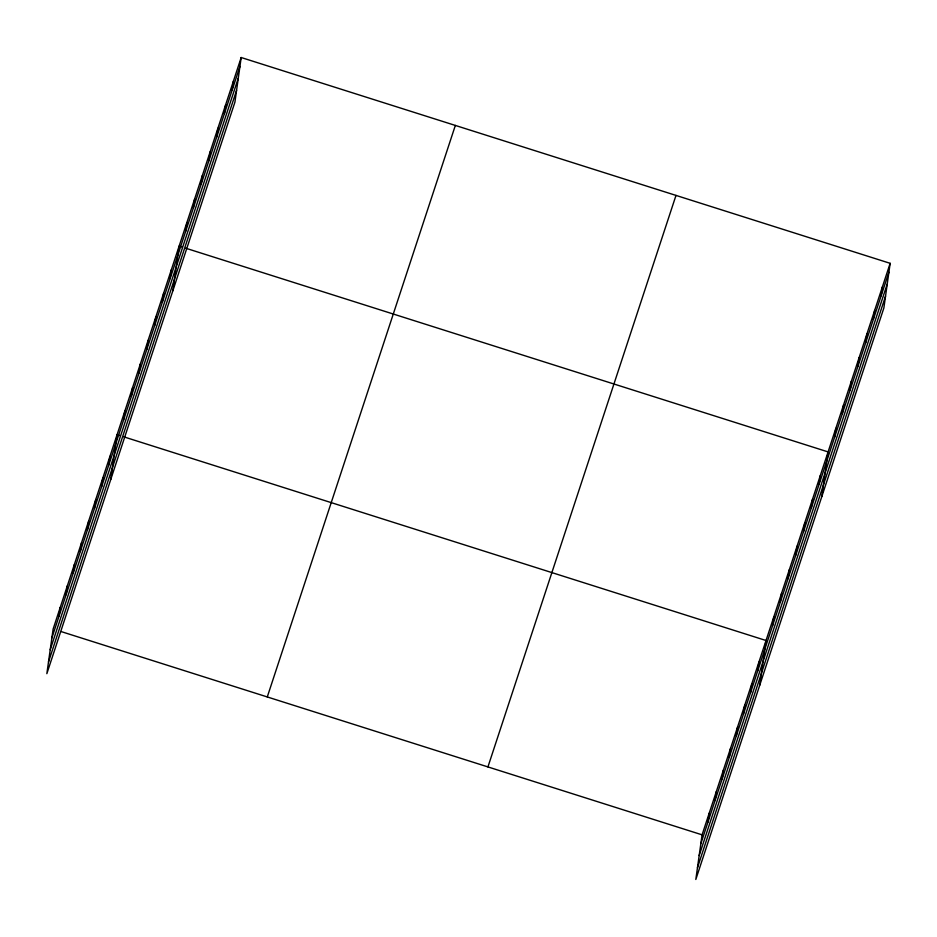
<?xml version="1.0" encoding="UTF-8"?>
<svg xmlns="http://www.w3.org/2000/svg" width="937" height="937" viewBox="0 0 937 937"><rect width="100%" height="100%" fill="white"/><g stroke="black" fill="none" stroke-linecap="round" stroke-linejoin="round"><path stroke-width="1.41" d="M58.984 616.347L60.226 607.434M66.082 594.761L67.335 585.848M73.191 573.163L74.445 564.261M80.289 551.577L81.542 542.664M87.399 529.991L88.652 521.077M94.496 508.393L95.75 499.491M101.606 486.807L102.859 477.893M108.715 465.209L109.957 456.307M110.789 479.369L117.066 434.721L119.713 435.553M123.579 420.045L124.82 411.144M131.332 396.48L132.585 387.567M139.086 372.903L140.339 363.989M146.851 349.325L148.093 340.412M154.605 325.748L155.858 316.847M162.359 302.171L163.612 293.269M170.124 278.605L171.366 269.692M172.853 290.775L179.131 246.115L181.778 246.958M185.631 231.451L186.885 222.537M193.397 207.873L194.638 198.972M201.15 184.296L202.404 175.395M208.904 160.731L210.157 151.817M216.67 137.153L217.911 128.24M224.423 113.576L225.676 104.663M232.177 89.999L233.43 81.097M241.184 57.52L234.918 102.168L46.85 673.68L53.128 629.032L241.184 57.52L890.15 263.32L883.872 307.968L695.816 879.48L702.082 834.832L890.15 263.32M707.939 822.147L709.192 813.234M715.048 800.561L716.301 791.648M722.146 778.963L723.399 770.062M729.255 757.377L730.509 748.464M736.353 735.779L737.606 726.878M743.463 714.193L744.716 705.28M750.572 692.607L751.814 683.694M757.67 671.009L758.923 662.108M759.755 685.17L766.033 640.51L123.672 436.806M772.533 625.846L773.786 616.944M780.287 602.268L781.54 593.367M788.052 578.703L789.305 569.79M795.806 555.126L797.059 546.212M803.559 531.548L804.813 522.635M811.325 507.971L812.578 499.07M819.079 484.394L820.332 475.492M821.808 496.575L828.085 451.915L185.737 248.211M834.598 437.251L835.851 428.338M842.351 413.674L843.605 404.761M850.105 390.097L851.358 381.195M857.87 366.519L859.124 357.618M865.624 342.954L866.877 334.04M873.378 319.376L874.631 310.463M881.143 295.799L882.396 286.886M51.875 637.933L239.942 66.422M50.211 649.739L238.279 78.228M48.513 661.885L236.569 90.374M267.279 696.941L455.347 125.429M487.931 766.911L675.999 195.4M700.829 843.733L888.897 272.222M699.178 855.528L887.245 284.016M697.468 867.685L885.535 296.174M61.057 631.55L702.082 834.832"/></g></svg>
